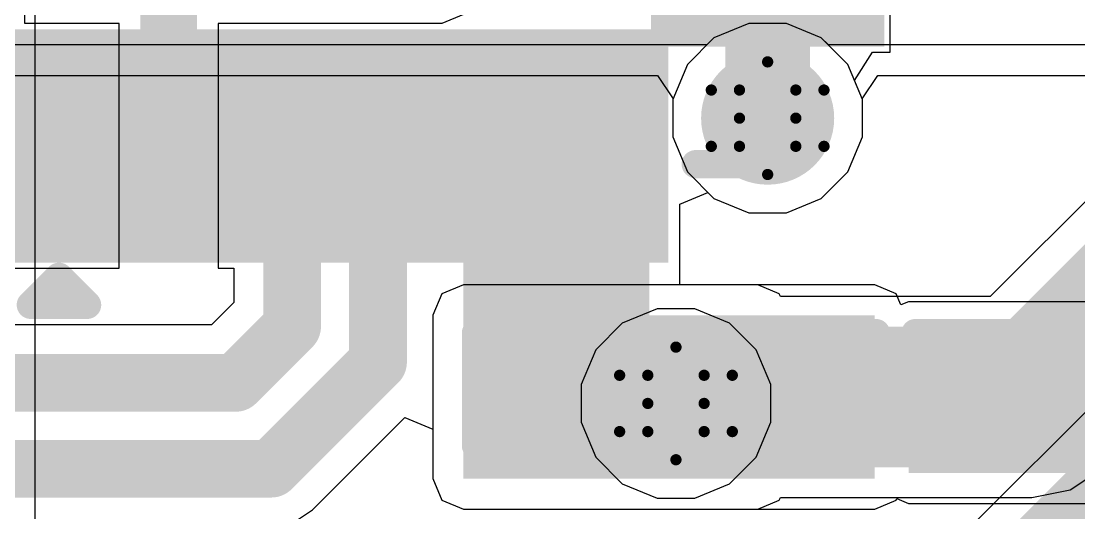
# Model space of a CAD drawing. Header units: inches. Extents: x -0.2 to 15.8, y 0 to 3.5.
# Drawn here: x 1.2025 to 1.3902, y 1.4749 to 1.5622 of the extents above; entities that cross this region are included whole.
import ezdxf

# ---------------------------------------------------------------- set-up
doc = ezdxf.new("R2010")
doc.units = ezdxf.units.IN
doc.header["$MEASUREMENT"] = 0
for name, color, linetype in [('Bottom Layer', 5, 'Continuous'), ('Bottom Overlay', 54, 'Continuous'), ('Bottom Paste', 16, 'Continuous'), ('Bottom Solder', 6, 'Continuous'), ('Drill Drawing', 1, 'Continuous'), ('Signal_1', 16, 'Continuous'), ('Signal_2', 76, 'Continuous'), ('Top Layer', 1, 'Continuous'), ('Top Overlay', 2, 'Continuous'), ('Top Paste', 8, 'Continuous'), ('Top Solder', 216, 'Continuous'), ('Via Holes', 16, 'Continuous')]:
    doc.layers.add(name, color=color, linetype=linetype)

msp = doc.modelspace()

# ---------------------------------------------------------------- hatches: boundary and pattern name
at = {"layer": 'Bottom Layer'}
h = msp.add_hatch(color=5, dxfattribs=at)
edge = h.paths.add_edge_path()
edge.add_arc((1.335, 1.545), 0.01181, 0, 360)
for points in [[(1.281, 1.481), (1.354, 1.481), (1.354, 1.51), (1.281, 1.51)], [(1.36, 1.482), (1.45, 1.482), (1.45, 1.507), (1.36, 1.507)], [(1.31173, 1.48534), (1.28673, 1.48534), (1.28673, 1.50334), (1.31173, 1.50334)], [(1.35073, 1.48534), (1.32573, 1.48534), (1.32573, 1.50334), (1.35073, 1.50334)], [(1.38973, 1.48534), (1.36473, 1.48534), (1.36473, 1.50334), (1.38973, 1.50334)]]:
    msp.add_hatch(color=5, dxfattribs=at).paths.add_polyline_path(points)
h = msp.add_hatch(color=5, dxfattribs=at)
edge = h.paths.add_edge_path()
edge.add_arc((1.31873, 1.49434), 0.01181, 0, 360)
at = {"layer": 'Bottom Paste'}
for points in [[(1.31173, 1.48534), (1.28673, 1.48534), (1.28673, 1.50334), (1.31173, 1.50334)], [(1.35073, 1.48534), (1.32573, 1.48534), (1.32573, 1.50334), (1.35073, 1.50334)], [(1.38973, 1.48534), (1.36473, 1.48534), (1.36473, 1.50334), (1.38973, 1.50334)]]:
    msp.add_hatch(color=16, dxfattribs=at).paths.add_polyline_path(points)
at = {"layer": 'Bottom Solder'}
for points in [[(1.31409, 1.48298), (1.28437, 1.48298), (1.28437, 1.5057), (1.31409, 1.5057)], [(1.35309, 1.48298), (1.32337, 1.48298), (1.32337, 1.5057), (1.35309, 1.5057)], [(1.39209, 1.48298), (1.36237, 1.48298), (1.36237, 1.5057), (1.39209, 1.5057)]]:
    msp.add_hatch(color=6, dxfattribs=at).paths.add_polyline_path(points)
at = {"layer": 'Signal_1'}
h = msp.add_hatch(color=16, dxfattribs=at)
edge = h.paths.add_edge_path()
edge.add_arc((1.335, 1.545), 0.01181, 0, 360)
h = msp.add_hatch(color=16, dxfattribs=at)
edge = h.paths.add_edge_path()
edge.add_arc((1.31873, 1.49434), 0.01181, 0, 360)
at = {"layer": 'Signal_2'}
h = msp.add_hatch(color=76, dxfattribs=at)
edge = h.paths.add_edge_path()
edge.add_arc((1.335, 1.545), 0.01181, 0, 360)
h = msp.add_hatch(color=76, dxfattribs=at)
edge = h.paths.add_edge_path()
edge.add_arc((1.31873, 1.49434), 0.01181, 0, 360)
at = {"layer": 'Top Layer'}
for points in [[(1.31827, 1.57354), (1.35173, 1.57354), (1.35173, 1.56172), (1.31827, 1.56172)], [(1.281, 1.481), (1.314, 1.481), (1.314, 1.558), (1.281, 1.558)], [(1.20311, 1.52334), (1.20311, 1.5568), (1.21492, 1.5568), (1.21492, 1.52334)], [(1.2228, 1.52334), (1.2228, 1.5568), (1.23461, 1.5568), (1.23461, 1.52334)], [(1.24248, 1.52334), (1.24248, 1.5568), (1.25429, 1.5568), (1.25429, 1.52334)], [(1.26217, 1.52334), (1.26217, 1.5568), (1.27398, 1.5568), (1.27398, 1.52334)], [(1.28185, 1.52334), (1.28185, 1.5568), (1.29366, 1.5568), (1.29366, 1.52334)], [(1.30154, 1.52334), (1.30154, 1.5568), (1.31335, 1.5568), (1.31335, 1.52334)], [(1.298, 1.481), (1.33323, 1.481), (1.33323, 1.51), (1.298, 1.51)]]:
    msp.add_hatch(color=1, dxfattribs=at).paths.add_polyline_path(points)
h = msp.add_hatch(color=1, dxfattribs=at)
edge = h.paths.add_edge_path()
edge.add_arc((1.335, 1.545), 0.01181, 0, 360)
h = msp.add_hatch(color=1, dxfattribs=at)
edge = h.paths.add_edge_path()
edge.add_arc((1.31873, 1.49434), 0.01181, 0, 360)
at = {"layer": 'Top Paste'}
for points in [[(1.31827, 1.57354), (1.35173, 1.57354), (1.35173, 1.56172), (1.31827, 1.56172)], [(1.20311, 1.52334), (1.20311, 1.5568), (1.21492, 1.5568), (1.21492, 1.52334)], [(1.2228, 1.52334), (1.2228, 1.5568), (1.23461, 1.5568), (1.23461, 1.52334)], [(1.24248, 1.52334), (1.24248, 1.5568), (1.25429, 1.5568), (1.25429, 1.52334)], [(1.26217, 1.52334), (1.26217, 1.5568), (1.27398, 1.5568), (1.27398, 1.52334)], [(1.28185, 1.52334), (1.28185, 1.5568), (1.29366, 1.5568), (1.29366, 1.52334)], [(1.30154, 1.52334), (1.30154, 1.5568), (1.31335, 1.5568), (1.31335, 1.52334)]]:
    msp.add_hatch(color=8, dxfattribs=at).paths.add_polyline_path(points)
at = {"layer": 'Top Solder'}
for points in [[(1.31427, 1.57754), (1.35573, 1.57754), (1.35573, 1.55772), (1.31427, 1.55772)], [(1.19911, 1.51934), (1.19911, 1.5608), (1.21892, 1.5608), (1.21892, 1.51934)], [(1.2188, 1.51934), (1.2188, 1.5608), (1.23861, 1.5608), (1.23861, 1.51934)], [(1.23848, 1.51934), (1.23848, 1.5608), (1.25829, 1.5608), (1.25829, 1.51934)], [(1.25817, 1.51934), (1.25817, 1.5608), (1.27798, 1.5608), (1.27798, 1.51934)], [(1.27785, 1.51934), (1.27785, 1.5608), (1.29766, 1.5608), (1.29766, 1.51934)], [(1.29754, 1.51934), (1.29754, 1.5608), (1.31735, 1.5608), (1.31735, 1.51934)]]:
    msp.add_hatch(color=216, dxfattribs=at).paths.add_polyline_path(points)
at = {"layer": 'Via Holes'}
h = msp.add_hatch(color=7, dxfattribs=at)
edge = h.paths.add_edge_path()
edge.add_arc((1.335, 1.545), 0.00591, 0, 360)
h = msp.add_hatch(color=7, dxfattribs=at)
edge = h.paths.add_edge_path()
edge.add_arc((1.31873, 1.49434), 0.00591, 0, 360)

# ---------------------------------------------------------------- linework, layer by layer
at = {"layer": 'Bottom Layer'}
for p, q in [((1.20501, 1.42981), (1.20501, 1.65537)), ((1.33166, 1.56181), (1.32548, 1.55925)), ((1.33834, 1.56181), (1.33166, 1.56181)), ((1.34452, 1.55925), (1.33834, 1.56181)), ((1.32548, 1.55925), (1.32075, 1.55452)), ((1.34925, 1.55452), (1.34452, 1.55925)), ((1.32075, 1.55452), (1.31819, 1.54834)), ((1.35181, 1.54834), (1.34925, 1.55452)), ((1.31819, 1.54834), (1.31819, 1.54166)), ((1.35181, 1.54166), (1.35181, 1.54834)), ((1.31819, 1.54166), (1.32075, 1.53548)), ((1.34925, 1.53548), (1.35181, 1.54166)), ((1.32075, 1.53548), (1.32548, 1.53075)), ((1.34452, 1.53075), (1.34925, 1.53548)), ((1.32548, 1.53075), (1.33166, 1.52819)), ((1.33834, 1.52819), (1.34452, 1.53075)), ((1.33166, 1.52819), (1.33834, 1.52819)), ((1.281, 1.51541), (1.27717, 1.51383)), ((1.354, 1.51541), (1.281, 1.51541)), ((1.35783, 1.51383), (1.354, 1.51541)), ((1.27717, 1.51383), (1.27559, 1.51)), ((1.35865, 1.51185), (1.35783, 1.51383)), ((1.36, 1.51241), (1.35865, 1.51185)), ((1.41773, 1.51241), (1.36, 1.51241)), ((1.27559, 1.51), (1.27559, 1.481)), ((1.27559, 1.481), (1.27717, 1.47717)), ((1.35783, 1.47717), (1.35794, 1.47744)), ((1.35794, 1.47744), (1.36, 1.47659)), ((1.27717, 1.47717), (1.281, 1.47559)), ((1.281, 1.47559), (1.354, 1.47559)), ((1.354, 1.47559), (1.35783, 1.47717)), ((1.36, 1.47659), (1.48374, 1.47659))]:
    msp.add_line(p, q, dxfattribs=at)
at = {"layer": 'Bottom Overlay'}
for points in [[(1.28323, 1.50684, 0.005, 0.005, 0), (1.31523, 1.50684, 0.005, 0.005, 0)], [(1.28323, 1.48684, 0.005, 0.005, 0), (1.28323, 1.50684, 0.005, 0.005, 0)], [(1.31523, 1.48684, 0.005, 0.005, 0), (1.31523, 1.50684, 0.005, 0.005, 0)], [(1.32223, 1.50684, 0.005, 0.005, 0), (1.35423, 1.50684, 0.005, 0.005, 0)], [(1.32223, 1.48684, 0.005, 0.005, 0), (1.32223, 1.50684, 0.005, 0.005, 0)], [(1.35423, 1.48684, 0.005, 0.005, 0), (1.35423, 1.50684, 0.005, 0.005, 0)], [(1.36123, 1.50684, 0.005, 0.005, 0), (1.39323, 1.50684, 0.005, 0.005, 0)], [(1.36123, 1.48684, 0.005, 0.005, 0), (1.36123, 1.50684, 0.005, 0.005, 0)]]:
    msp.add_lwpolyline(points, format="xyseb", dxfattribs=at)
for points in [[(1.28198, 1.50684, 0.0025, 0.0025, 1), (1.28448, 1.50684, 0.0025, 0.0025, 1)], [(1.28198, 1.50684, 0.0025, 0.0025, 1), (1.28448, 1.50684, 0.0025, 0.0025, 1)], [(1.31398, 1.50684, 0.0025, 0.0025, 1), (1.31648, 1.50684, 0.0025, 0.0025, 1)], [(1.31398, 1.50684, 0.0025, 0.0025, 1), (1.31648, 1.50684, 0.0025, 0.0025, 1)], [(1.32098, 1.50684, 0.0025, 0.0025, 1), (1.32348, 1.50684, 0.0025, 0.0025, 1)], [(1.32098, 1.50684, 0.0025, 0.0025, 1), (1.32348, 1.50684, 0.0025, 0.0025, 1)], [(1.35298, 1.50684, 0.0025, 0.0025, 1), (1.35548, 1.50684, 0.0025, 0.0025, 1)], [(1.35298, 1.50684, 0.0025, 0.0025, 1), (1.35548, 1.50684, 0.0025, 0.0025, 1)], [(1.35998, 1.50684, 0.0025, 0.0025, 1), (1.36248, 1.50684, 0.0025, 0.0025, 1)], [(1.35998, 1.50684, 0.0025, 0.0025, 1), (1.36248, 1.50684, 0.0025, 0.0025, 1)], [(1.28198, 1.48684, 0.0025, 0.0025, 1), (1.28448, 1.48684, 0.0025, 0.0025, 1)], [(1.31398, 1.48684, 0.0025, 0.0025, 1), (1.31648, 1.48684, 0.0025, 0.0025, 1)], [(1.32098, 1.48684, 0.0025, 0.0025, 1), (1.32348, 1.48684, 0.0025, 0.0025, 1)], [(1.35298, 1.48684, 0.0025, 0.0025, 1), (1.35548, 1.48684, 0.0025, 0.0025, 1)], [(1.35998, 1.48684, 0.0025, 0.0025, 1), (1.36248, 1.48684, 0.0025, 0.0025, 1)]]:
    msp.add_lwpolyline(points, format="xyseb", close=True, dxfattribs=at)
at = {"layer": 'Drill Drawing'}
for points in [[(1.33, 1.55, 0.002, 0.002, 0), (1.335, 1.555, 0.002, 0.002, 0)], [(1.335, 1.555, 0.002, 0.002, 0), (1.34, 1.55, 0.002, 0.002, 0)], [(1.325, 1.55, 0.002, 0.002, 0), (1.33, 1.545, 0.002, 0.002, 0)], [(1.325, 1.55, 0.002, 0.002, 0), (1.33, 1.55, 0.002, 0.002, 0)], [(1.34, 1.55, 0.002, 0.002, 0), (1.345, 1.55, 0.002, 0.002, 0)], [(1.34, 1.545, 0.002, 0.002, 0), (1.345, 1.55, 0.002, 0.002, 0)], [(1.325, 1.54, 0.002, 0.002, 0), (1.33, 1.545, 0.002, 0.002, 0)], [(1.34, 1.545, 0.002, 0.002, 0), (1.345, 1.54, 0.002, 0.002, 0)], [(1.325, 1.54, 0.002, 0.002, 0), (1.33, 1.54, 0.002, 0.002, 0)], [(1.33, 1.54, 0.002, 0.002, 0), (1.335, 1.535, 0.002, 0.002, 0)], [(1.335, 1.535, 0.002, 0.002, 0), (1.34, 1.54, 0.002, 0.002, 0)], [(1.34, 1.54, 0.002, 0.002, 0), (1.345, 1.54, 0.002, 0.002, 0)], [(1.31373, 1.49934, 0.002, 0.002, 0), (1.31873, 1.50434, 0.002, 0.002, 0)], [(1.31873, 1.50434, 0.002, 0.002, 0), (1.32373, 1.49934, 0.002, 0.002, 0)], [(1.30873, 1.49934, 0.002, 0.002, 0), (1.31373, 1.49434, 0.002, 0.002, 0)], [(1.30873, 1.49934, 0.002, 0.002, 0), (1.31373, 1.49934, 0.002, 0.002, 0)], [(1.32373, 1.49934, 0.002, 0.002, 0), (1.32873, 1.49934, 0.002, 0.002, 0)], [(1.32373, 1.49434, 0.002, 0.002, 0), (1.32873, 1.49934, 0.002, 0.002, 0)], [(1.30873, 1.48934, 0.002, 0.002, 0), (1.31373, 1.49434, 0.002, 0.002, 0)], [(1.32373, 1.49434, 0.002, 0.002, 0), (1.32873, 1.48934, 0.002, 0.002, 0)], [(1.30873, 1.48934, 0.002, 0.002, 0), (1.31373, 1.48934, 0.002, 0.002, 0)], [(1.31373, 1.48934, 0.002, 0.002, 0), (1.31873, 1.48434, 0.002, 0.002, 0)], [(1.31873, 1.48434, 0.002, 0.002, 0), (1.32373, 1.48934, 0.002, 0.002, 0)], [(1.32373, 1.48934, 0.002, 0.002, 0), (1.32873, 1.48934, 0.002, 0.002, 0)]]:
    msp.add_lwpolyline(points, format="xyseb", dxfattribs=at)
for points in [[(1.3345, 1.555, 0.001, 0.001, 1), (1.3355, 1.555, 0.001, 0.001, 1)], [(1.3345, 1.555, 0.001, 0.001, 1), (1.3355, 1.555, 0.001, 0.001, 1)], [(1.3245, 1.55, 0.001, 0.001, 1), (1.3255, 1.55, 0.001, 0.001, 1)], [(1.3245, 1.55, 0.001, 0.001, 1), (1.3255, 1.55, 0.001, 0.001, 1)], [(1.3295, 1.55, 0.001, 0.001, 1), (1.3305, 1.55, 0.001, 0.001, 1)], [(1.3295, 1.55, 0.001, 0.001, 1), (1.3305, 1.55, 0.001, 0.001, 1)], [(1.3395, 1.55, 0.001, 0.001, 1), (1.3405, 1.55, 0.001, 0.001, 1)], [(1.3395, 1.55, 0.001, 0.001, 1), (1.3405, 1.55, 0.001, 0.001, 1)], [(1.3445, 1.55, 0.001, 0.001, 1), (1.3455, 1.55, 0.001, 0.001, 1)], [(1.3445, 1.55, 0.001, 0.001, 1), (1.3455, 1.55, 0.001, 0.001, 1)], [(1.3295, 1.545, 0.001, 0.001, 1), (1.3305, 1.545, 0.001, 0.001, 1)], [(1.3295, 1.545, 0.001, 0.001, 1), (1.3305, 1.545, 0.001, 0.001, 1)], [(1.3395, 1.545, 0.001, 0.001, 1), (1.3405, 1.545, 0.001, 0.001, 1)], [(1.3395, 1.545, 0.001, 0.001, 1), (1.3405, 1.545, 0.001, 0.001, 1)], [(1.3245, 1.54, 0.001, 0.001, 1), (1.3255, 1.54, 0.001, 0.001, 1)], [(1.3245, 1.54, 0.001, 0.001, 1), (1.3255, 1.54, 0.001, 0.001, 1)], [(1.3295, 1.54, 0.001, 0.001, 1), (1.3305, 1.54, 0.001, 0.001, 1)], [(1.3295, 1.54, 0.001, 0.001, 1), (1.3305, 1.54, 0.001, 0.001, 1)], [(1.3395, 1.54, 0.001, 0.001, 1), (1.3405, 1.54, 0.001, 0.001, 1)], [(1.3395, 1.54, 0.001, 0.001, 1), (1.3405, 1.54, 0.001, 0.001, 1)], [(1.3445, 1.54, 0.001, 0.001, 1), (1.3455, 1.54, 0.001, 0.001, 1)], [(1.3445, 1.54, 0.001, 0.001, 1), (1.3455, 1.54, 0.001, 0.001, 1)], [(1.3345, 1.535, 0.001, 0.001, 1), (1.3355, 1.535, 0.001, 0.001, 1)], [(1.3345, 1.535, 0.001, 0.001, 1), (1.3355, 1.535, 0.001, 0.001, 1)], [(1.31823, 1.50434, 0.001, 0.001, 1), (1.31923, 1.50434, 0.001, 0.001, 1)], [(1.31823, 1.50434, 0.001, 0.001, 1), (1.31923, 1.50434, 0.001, 0.001, 1)], [(1.30823, 1.49934, 0.001, 0.001, 1), (1.30923, 1.49934, 0.001, 0.001, 1)], [(1.30823, 1.49934, 0.001, 0.001, 1), (1.30923, 1.49934, 0.001, 0.001, 1)], [(1.31323, 1.49934, 0.001, 0.001, 1), (1.31423, 1.49934, 0.001, 0.001, 1)], [(1.31323, 1.49934, 0.001, 0.001, 1), (1.31423, 1.49934, 0.001, 0.001, 1)], [(1.32323, 1.49934, 0.001, 0.001, 1), (1.32423, 1.49934, 0.001, 0.001, 1)], [(1.32323, 1.49934, 0.001, 0.001, 1), (1.32423, 1.49934, 0.001, 0.001, 1)], [(1.32823, 1.49934, 0.001, 0.001, 1), (1.32923, 1.49934, 0.001, 0.001, 1)], [(1.32823, 1.49934, 0.001, 0.001, 1), (1.32923, 1.49934, 0.001, 0.001, 1)], [(1.31323, 1.49434, 0.001, 0.001, 1), (1.31423, 1.49434, 0.001, 0.001, 1)], [(1.31323, 1.49434, 0.001, 0.001, 1), (1.31423, 1.49434, 0.001, 0.001, 1)], [(1.32323, 1.49434, 0.001, 0.001, 1), (1.32423, 1.49434, 0.001, 0.001, 1)], [(1.32323, 1.49434, 0.001, 0.001, 1), (1.32423, 1.49434, 0.001, 0.001, 1)], [(1.30823, 1.48934, 0.001, 0.001, 1), (1.30923, 1.48934, 0.001, 0.001, 1)], [(1.30823, 1.48934, 0.001, 0.001, 1), (1.30923, 1.48934, 0.001, 0.001, 1)], [(1.31323, 1.48934, 0.001, 0.001, 1), (1.31423, 1.48934, 0.001, 0.001, 1)], [(1.31323, 1.48934, 0.001, 0.001, 1), (1.31423, 1.48934, 0.001, 0.001, 1)], [(1.32323, 1.48934, 0.001, 0.001, 1), (1.32423, 1.48934, 0.001, 0.001, 1)], [(1.32323, 1.48934, 0.001, 0.001, 1), (1.32423, 1.48934, 0.001, 0.001, 1)], [(1.32823, 1.48934, 0.001, 0.001, 1), (1.32923, 1.48934, 0.001, 0.001, 1)], [(1.32823, 1.48934, 0.001, 0.001, 1), (1.32923, 1.48934, 0.001, 0.001, 1)], [(1.31823, 1.48434, 0.001, 0.001, 1), (1.31923, 1.48434, 0.001, 0.001, 1)], [(1.31823, 1.48434, 0.001, 0.001, 1), (1.31923, 1.48434, 0.001, 0.001, 1)]]:
    msp.add_lwpolyline(points, format="xyseb", close=True, dxfattribs=at)
at = {"layer": 'Signal_1'}
for p, q in [((1.33166, 1.56181), (1.32548, 1.55925)), ((1.33834, 1.56181), (1.33166, 1.56181)), ((1.34452, 1.55925), (1.33834, 1.56181)), ((1.32423, 1.558), (0.85784, 1.558)), ((1.32548, 1.55925), (1.32423, 1.558)), ((1.34578, 1.558), (1.34452, 1.55925)), ((1.4, 1.558), (1.34578, 1.558)), ((0.91657, 1.55259), (1.31545, 1.55259)), ((1.31545, 1.55259), (1.31823, 1.54843)), ((1.35178, 1.54843), (1.35455, 1.55259)), ((1.35455, 1.55259), (1.39459, 1.55259)), ((1.31823, 1.54843), (1.31819, 1.54834)), ((1.31819, 1.54834), (1.31819, 1.54166)), ((1.35181, 1.54834), (1.35178, 1.54843)), ((1.35181, 1.54166), (1.35181, 1.54834)), ((1.31819, 1.54166), (1.32075, 1.53548)), ((1.34925, 1.53548), (1.35181, 1.54166)), ((1.32075, 1.53548), (1.32548, 1.53075)), ((1.34452, 1.53075), (1.34925, 1.53548)), ((1.32548, 1.53075), (1.33166, 1.52819)), ((1.33834, 1.52819), (1.34452, 1.53075)), ((1.33166, 1.52819), (1.33834, 1.52819)), ((1.31539, 1.51115), (1.30921, 1.50859)), ((1.32207, 1.51115), (1.31539, 1.51115)), ((1.32825, 1.50859), (1.32207, 1.51115)), ((1.30921, 1.50859), (1.30448, 1.50387)), ((1.33298, 1.50387), (1.32825, 1.50859)), ((1.30448, 1.50387), (1.30192, 1.49769)), ((1.33554, 1.49769), (1.33298, 1.50387)), ((1.39767, 1.49909), (1.37078, 1.4722)), ((1.30192, 1.49769), (1.30192, 1.491)), ((1.33554, 1.491), (1.33554, 1.49769)), ((1.30192, 1.491), (1.30448, 1.48482)), ((1.33298, 1.48482), (1.33554, 1.491)), ((1.30448, 1.48482), (1.30921, 1.48009)), ((1.32825, 1.48009), (1.33298, 1.48482)), ((1.30921, 1.48009), (1.31539, 1.47753)), ((1.32207, 1.47753), (1.32825, 1.48009)), ((1.31539, 1.47753), (1.32207, 1.47753))]:
    msp.add_line(p, q, dxfattribs=at)
msp.add_lwpolyline([(1.375, 1.462, 0.01, 0.01, 0), (1.423, 1.51, 0.01, 0.01, 0)], format="xyseb", dxfattribs=at)
at = {"layer": 'Signal_2'}
for p, q in [((1.31539, 1.51115), (1.30921, 1.50859)), ((1.32207, 1.51115), (1.31539, 1.51115)), ((1.32825, 1.50859), (1.32207, 1.51115)), ((1.30921, 1.50859), (1.30448, 1.50387)), ((1.33298, 1.50387), (1.32825, 1.50859)), ((1.30448, 1.50387), (1.30192, 1.49769)), ((1.33554, 1.49769), (1.33298, 1.50387)), ((1.30192, 1.49769), (1.30192, 1.491)), ((1.33554, 1.491), (1.33554, 1.49769)), ((1.30192, 1.491), (1.30448, 1.48482)), ((1.33298, 1.48482), (1.33554, 1.491)), ((1.30448, 1.48482), (1.30921, 1.48009)), ((1.32825, 1.48009), (1.33298, 1.48482)), ((1.30921, 1.48009), (1.31539, 1.47753)), ((1.32207, 1.47753), (1.32825, 1.48009)), ((1.31539, 1.47753), (1.32207, 1.47753))]:
    msp.add_line(p, q, dxfattribs=at)
at = {"layer": 'Top Layer'}
for p, q in [((1.20319, 1.5618), (1.20319, 1.59609)), ((1.35673, 1.55672), (1.35673, 1.56474)), ((1.21992, 1.5618), (1.20319, 1.5618)), ((1.21992, 1.51834), (1.21992, 1.5618)), ((1.27716, 1.5618), (1.23748, 1.5618)), ((1.23748, 1.5618), (1.23748, 1.51834)), ((1.27717, 1.56183), (1.27716, 1.5618)), ((1.281, 1.56341), (1.27717, 1.56183)), ((1.35041, 1.55172), (1.35358, 1.55672)), ((1.35358, 1.55672), (1.35673, 1.55672)), ((1.35181, 1.54834), (1.35041, 1.55172)), ((1.35181, 1.54166), (1.35181, 1.54834)), ((1.34925, 1.53548), (1.35181, 1.54166)), ((1.34452, 1.53075), (1.34925, 1.53548)), ((1.39516, 1.534), (1.3745, 1.51334)), ((1.31941, 1.52974), (1.32441, 1.53181)), ((1.32441, 1.53181), (1.32548, 1.53075)), ((1.32548, 1.53075), (1.33166, 1.52819)), ((1.33834, 1.52819), (1.34452, 1.53075)), ((1.31941, 1.51541), (1.31941, 1.52974)), ((1.33166, 1.52819), (1.33834, 1.52819)), ((1.19811, 1.51834), (1.21992, 1.51834)), ((1.23748, 1.51834), (1.24028, 1.51834)), ((1.24028, 1.51834), (1.24028, 1.51228)), ((1.33323, 1.51541), (1.31941, 1.51541)), ((1.33706, 1.51383), (1.33323, 1.51541)), ((1.33726, 1.51334), (1.33706, 1.51383)), ((1.3745, 1.51334), (1.33726, 1.51334)), ((1.24028, 1.51228), (1.23633, 1.50832)), ((1.23633, 1.50832), (0.9139, 1.50832)), ((1.25422, 1.47545), (1.27059, 1.49182)), ((1.27059, 1.49182), (1.27559, 1.48975)), ((1.27559, 1.48975), (1.27559, 1.481)), ((1.38871, 1.47902), (1.3945, 1.48288)), ((1.27559, 1.481), (1.27717, 1.47717)), ((1.33706, 1.47717), (1.33726, 1.47766)), ((1.33726, 1.47766), (1.38189, 1.47766)), ((1.38189, 1.47766), (1.38871, 1.47902)), ((1.25087, 1.47321), (1.25422, 1.47545)), ((1.27717, 1.47717), (1.281, 1.47559)), ((1.281, 1.47559), (1.33323, 1.47559)), ((1.33323, 1.47559), (1.33706, 1.47717))]:
    msp.add_line(p, q, dxfattribs=at)
for points in [[(1.2287, 1.54007, 0.01, 0.01, 0), (1.2287, 1.58731, 0.01, 0.01, 0)], [(1.335, 1.545, 0.015, 0.015, 0), (1.335, 1.56563, 0.015, 0.015, 0)], [(1.24839, 1.52924, 0.01025, 0.01025, 0), (1.24839, 1.54007, 0.01025, 0.01025, 0)], [(1.26807, 1.52924, 0.01025, 0.01025, 0), (1.26807, 1.54007, 0.01025, 0.01025, 0)], [(1.28776, 1.49482, 0.008, 0.008, 0), (1.28776, 1.54007, 0.008, 0.008, 0)], [(1.28776, 1.54007, 0.008, 0.008, 0), (1.30744, 1.54007, 0.008, 0.008, 0)], [(1.38189, 1.4955, 0.025, 0.025, 0), (1.413, 1.52661, 0.025, 0.025, 0)], [(1.24839, 1.52924, 0.01025, 0.01025, 0), (1.2506, 1.52703, 0.01025, 0.01025, 0)], [(1.26585, 1.52703, 0.01025, 0.01025, 0), (1.26807, 1.52924, 0.01025, 0.01025, 0)], [(1.2506, 1.508, 0.01025, 0.01025, 0), (1.2506, 1.52703, 0.01025, 0.01025, 0)], [(1.26585, 1.50168, 0.01025, 0.01025, 0), (1.26585, 1.52703, 0.01025, 0.01025, 0)], [(1.2406, 1.498, 0.01025, 0.01025, 0), (1.2506, 1.508, 0.01025, 0.01025, 0)], [(1.31989, 1.4955, 0.025, 0.025, 0), (1.38189, 1.4955, 0.025, 0.025, 0)], [(1.24692, 1.48275, 0.01025, 0.01025, 0), (1.26585, 1.50168, 0.01025, 0.01025, 0)], [(1.31873, 1.49434, 0.02, 0.02, 0), (1.31989, 1.4955, 0.02, 0.02, 0)], [(0.90963, 1.498, 0.01025, 0.01025, 0), (1.2406, 1.498, 0.01025, 0.01025, 0)], [(1.28776, 1.49482, 0.008, 0.008, 0), (1.28823, 1.49434, 0.008, 0.008, 0)], [(0.90331, 1.48275, 0.01025, 0.01025, 0), (1.24692, 1.48275, 0.01025, 0.01025, 0)]]:
    msp.add_lwpolyline(points, format="xyseb", dxfattribs=at)
for points in [[(1.33125, 1.56563, 0.0075, 0.0075, 1), (1.33875, 1.56563, 0.0075, 0.0075, 1)], [(1.33125, 1.545, 0.0075, 0.0075, 1), (1.33875, 1.545, 0.0075, 0.0075, 1)], [(1.2262, 1.54007, 0.005, 0.005, 1), (1.2312, 1.54007, 0.005, 0.005, 1)], [(1.24582, 1.54007, 0.00512, 0.00512, 1), (1.25095, 1.54007, 0.00512, 0.00512, 1)], [(1.26551, 1.54007, 0.00512, 0.00512, 1), (1.27063, 1.54007, 0.00512, 0.00512, 1)], [(1.28576, 1.54007, 0.004, 0.004, 1), (1.28976, 1.54007, 0.004, 0.004, 1)], [(1.28576, 1.54007, 0.004, 0.004, 1), (1.28976, 1.54007, 0.004, 0.004, 1)], [(1.30544, 1.54007, 0.004, 0.004, 1), (1.30944, 1.54007, 0.004, 0.004, 1)], [(1.24582, 1.52924, 0.00512, 0.00512, 1), (1.25095, 1.52924, 0.00512, 0.00512, 1)], [(1.24582, 1.52924, 0.00512, 0.00512, 1), (1.25095, 1.52924, 0.00512, 0.00512, 1)], [(1.26551, 1.52924, 0.00512, 0.00512, 1), (1.27063, 1.52924, 0.00512, 0.00512, 1)], [(1.26551, 1.52924, 0.00512, 0.00512, 1), (1.27063, 1.52924, 0.00512, 0.00512, 1)], [(1.24804, 1.52703, 0.00512, 0.00512, 1), (1.25317, 1.52703, 0.00512, 0.00512, 1)], [(1.24804, 1.52703, 0.00512, 0.00512, 1), (1.25317, 1.52703, 0.00512, 0.00512, 1)], [(1.26329, 1.52703, 0.00512, 0.00512, 1), (1.26842, 1.52703, 0.00512, 0.00512, 1)], [(1.26329, 1.52703, 0.00512, 0.00512, 1), (1.26842, 1.52703, 0.00512, 0.00512, 1)], [(1.24804, 1.508, 0.00512, 0.00512, 1), (1.25317, 1.508, 0.00512, 0.00512, 1)], [(1.24804, 1.508, 0.00512, 0.00512, 1), (1.25317, 1.508, 0.00512, 0.00512, 1)], [(1.31364, 1.4955, 0.0125, 0.0125, 1), (1.32614, 1.4955, 0.0125, 0.0125, 1)], [(1.37564, 1.4955, 0.0125, 0.0125, 1), (1.38814, 1.4955, 0.0125, 0.0125, 1)], [(1.37564, 1.4955, 0.0125, 0.0125, 1), (1.38814, 1.4955, 0.0125, 0.0125, 1)], [(1.26329, 1.50168, 0.00512, 0.00512, 1), (1.26842, 1.50168, 0.00512, 0.00512, 1)], [(1.26329, 1.50168, 0.00512, 0.00512, 1), (1.26842, 1.50168, 0.00512, 0.00512, 1)], [(1.31489, 1.4955, 0.01, 0.01, 1), (1.32489, 1.4955, 0.01, 0.01, 1)], [(1.31373, 1.49434, 0.01, 0.01, 1), (1.32373, 1.49434, 0.01, 0.01, 1)], [(1.23804, 1.498, 0.00512, 0.00512, 1), (1.24317, 1.498, 0.00512, 0.00512, 1)], [(1.23804, 1.498, 0.00512, 0.00512, 1), (1.24317, 1.498, 0.00512, 0.00512, 1)], [(1.28576, 1.49482, 0.004, 0.004, 1), (1.28976, 1.49482, 0.004, 0.004, 1)], [(1.28576, 1.49482, 0.004, 0.004, 1), (1.28976, 1.49482, 0.004, 0.004, 1)], [(1.28623, 1.49434, 0.004, 0.004, 1), (1.29023, 1.49434, 0.004, 0.004, 1)], [(1.24436, 1.48275, 0.00512, 0.00512, 1), (1.24948, 1.48275, 0.00512, 0.00512, 1)], [(1.24436, 1.48275, 0.00512, 0.00512, 1), (1.24948, 1.48275, 0.00512, 0.00512, 1)]]:
    msp.add_lwpolyline(points, format="xyseb", close=True, dxfattribs=at)
at = {"layer": 'Top Overlay'}
for points in [[(1.33923, 1.53684, 0.005, 0.005, 0), (1.33923, 1.55484, 0.005, 0.005, 0)], [(1.32223, 1.53684, 0.005, 0.005, 0), (1.33923, 1.53684, 0.005, 0.005, 0)], [(1.20423, 1.51184, 0.005, 0.005, 0), (1.20923, 1.51684, 0.005, 0.005, 0)], [(1.20923, 1.51684, 0.005, 0.005, 0), (1.21423, 1.51184, 0.005, 0.005, 0)], [(1.20423, 1.51184, 0.005, 0.005, 0), (1.21423, 1.51184, 0.005, 0.005, 0)]]:
    msp.add_lwpolyline(points, format="xyseb", dxfattribs=at)
for points in [[(1.33798, 1.55484, 0.0025, 0.0025, 1), (1.34048, 1.55484, 0.0025, 0.0025, 1)], [(1.32098, 1.53684, 0.0025, 0.0025, 1), (1.32348, 1.53684, 0.0025, 0.0025, 1)], [(1.33798, 1.53684, 0.0025, 0.0025, 1), (1.34048, 1.53684, 0.0025, 0.0025, 1)], [(1.33798, 1.53684, 0.0025, 0.0025, 1), (1.34048, 1.53684, 0.0025, 0.0025, 1)], [(1.20798, 1.51684, 0.0025, 0.0025, 1), (1.21048, 1.51684, 0.0025, 0.0025, 1)], [(1.20798, 1.51684, 0.0025, 0.0025, 1), (1.21048, 1.51684, 0.0025, 0.0025, 1)], [(1.20298, 1.51184, 0.0025, 0.0025, 1), (1.20548, 1.51184, 0.0025, 0.0025, 1)], [(1.20298, 1.51184, 0.0025, 0.0025, 1), (1.20548, 1.51184, 0.0025, 0.0025, 1)], [(1.21298, 1.51184, 0.0025, 0.0025, 1), (1.21548, 1.51184, 0.0025, 0.0025, 1)], [(1.21298, 1.51184, 0.0025, 0.0025, 1), (1.21548, 1.51184, 0.0025, 0.0025, 1)]]:
    msp.add_lwpolyline(points, format="xyseb", close=True, dxfattribs=at)

doc.saveas('drawing.dxf')
